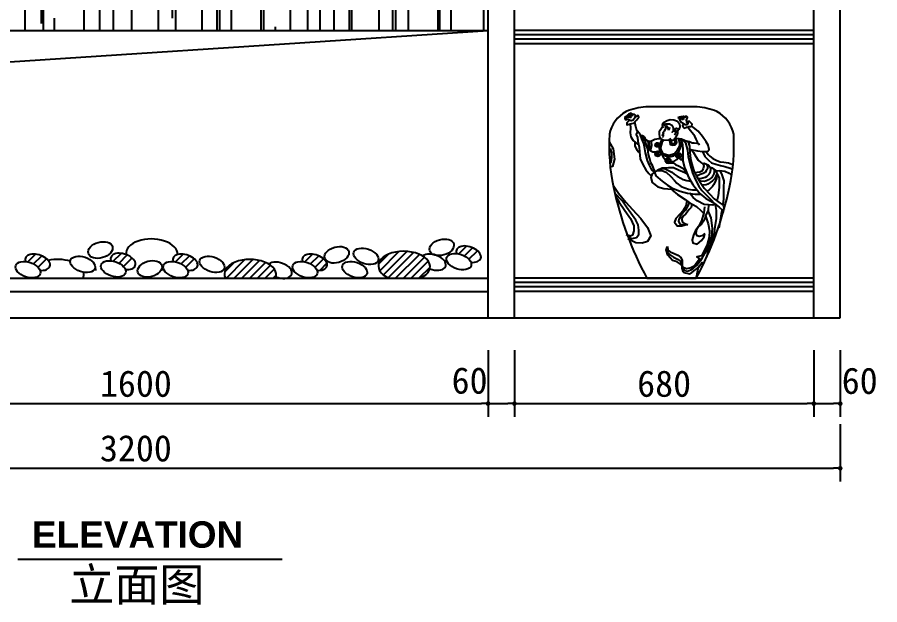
# Model space of a CAD drawing. Extents: x 493 to 4504, y 3788 to 7712.
# Drawn here: x 2207 to 4166, y 3788 to 5122 of the extents above; entities that cross this region are included whole.
import ezdxf

# ---------------------------------------------------------------- set-up
doc = ezdxf.new("R2010")
doc.units = 0
doc.header["$MEASUREMENT"] = 0
doc.layers.get('0').update_dxf_attribs({"linetype": 'CONTINUOUS'})
doc.layers.get('DEFPOINTS').update_dxf_attribs({"color": 3, "linetype": 'CONTINUOUS'})
for name, color, linetype in [('2', 2, 'CONTINUOUS'), ('3', 3, 'CONTINUOUS'), ('4', 4, 'CONTINUOUS'), ('7', 7, 'CONTINUOUS'), ('BH', 3, 'CONTINUOUS'), ('DIM', 3, 'CONTINUOUS'), ('TEXT', 3, 'CONTINUOUS')]:
    doc.layers.add(name, color=color, linetype=linetype)
doc.styles.add('HT', font='swisseb.ttf')
doc.styles.add('HZ', font='')
doc.styles.get('HZ').set_extended_font_data('仿宋_GB2312')
doc.dimstyles.get("Standard").update_dxf_attribs({"dimscale": 30, "dimtxt": 2, "dimasz": 0.5, "dimexe": 1, "dimexo": 1, "dimgap": 0.5, "dimtad": 1, "dimdec": 0, "dimtxsty": 'HZ', "dimblk1": 'DOT', "dimblk2": 'DOT', "dimsah": 1, "dimcen": 0, "dimclrd": 256, "dimclre": 256, "dimclrt": 256, "dimazin": 3, "dimtfac": 0.5, "dimtdec": 4, "dimtmove": 0, "dimatfit": 3, "dimtolj": 1, "dimtzin": 0})

# ---------------------------------------------------------------- blocks, each defined once
blk = doc.blocks.new('_DOT')
at = {"color": 0, "linetype": 'BYBLOCK'}
blk.add_line((-0.35, 0), (-1, 0), dxfattribs=at)
at = {"color": 0, "linetype": 'BYBLOCK', "const_width": 0.35}
blk.add_lwpolyline([(-0.175, 0, 1), (0.175, 0, 1)], format="xyb", close=True, dxfattribs=at)
blk = doc.blocks.new('*D21')
at = {"linetype": 'BYBLOCK', "ltscale": 100}
for p, q in [((54, 125), (54, -4.8)), ((3254, 125), (3254, -4.8)), ((69, 25.2), (3239, 25.2))]:
    blk.add_line(p, q, dxfattribs=at)
at = {"layer": 'DEFPOINTS', "color": 0, "linetype": 'BYBLOCK', "ltscale": 100}
for p in [(54, 155), (3254, 155), (3254, 25.2)]:
    blk.add_point(p, dxfattribs=at)
at = {"linetype": 'BYBLOCK', "ltscale": 100, "xscale": 15, "yscale": 15, "zscale": 15, "rotation": 180}
blk.add_blockref('_DOT', (54, 25.2), dxfattribs=at)
at = {"linetype": 'BYBLOCK', "ltscale": 100, "xscale": 15, "yscale": 15, "zscale": 15}
blk.add_blockref('_DOT', (3254, 25.2), dxfattribs=at)
at = {"linetype": 'BYBLOCK', "ltscale": 100, "insert": (1654, 70.2), "char_height": 60, "attachment_point": 5, "style": 'HZ'}
blk.add_mtext('\\A1;3200', dxfattribs=at)
blk = doc.blocks.new('*D17')
at = {"linetype": 'BYBLOCK', "ltscale": 100}
for p, q in [((854, 293), (854, 142)), ((2454, 293), (2454, 142)), ((869, 172), (2439, 172))]:
    blk.add_line(p, q, dxfattribs=at)
at = {"layer": 'DEFPOINTS', "color": 0, "linetype": 'BYBLOCK', "ltscale": 100}
for p in [(854, 323), (2454, 323), (2454, 172)]:
    blk.add_point(p, dxfattribs=at)
at = {"linetype": 'BYBLOCK', "ltscale": 100, "xscale": 15, "yscale": 15, "zscale": 15, "rotation": 180}
blk.add_blockref('_DOT', (854, 172), dxfattribs=at)
at = {"linetype": 'BYBLOCK', "ltscale": 100, "xscale": 15, "yscale": 15, "zscale": 15}
blk.add_blockref('_DOT', (2454, 172), dxfattribs=at)
at = {"linetype": 'BYBLOCK', "ltscale": 100, "insert": (1654, 217), "char_height": 60, "attachment_point": 5, "style": 'HZ'}
blk.add_mtext('\\A1;1600', dxfattribs=at)
blk = doc.blocks.new('*D19')
at = {"linetype": 'BYBLOCK', "ltscale": 100}
for p, q in [((2514, 293), (2514, 142)), ((3194, 293), (3194, 142)), ((2529, 172), (3179, 172))]:
    blk.add_line(p, q, dxfattribs=at)
at = {"layer": 'DEFPOINTS', "color": 0, "linetype": 'BYBLOCK', "ltscale": 100}
for p in [(2514, 323), (3194, 323), (3194, 172)]:
    blk.add_point(p, dxfattribs=at)
at = {"linetype": 'BYBLOCK', "ltscale": 100, "xscale": 15, "yscale": 15, "zscale": 15, "rotation": 180}
blk.add_blockref('_DOT', (2514, 172), dxfattribs=at)
at = {"linetype": 'BYBLOCK', "ltscale": 100, "xscale": 15, "yscale": 15, "zscale": 15}
blk.add_blockref('_DOT', (3194, 172), dxfattribs=at)
at = {"linetype": 'BYBLOCK', "ltscale": 100, "insert": (2854, 217), "char_height": 60, "attachment_point": 5, "style": 'HZ'}
blk.add_mtext('\\A1;680', dxfattribs=at)
blk = doc.blocks.new('4')
at = {"layer": '3'}
for points in [[(-516.8, 1060.7), (-511.6, 1059.5), (-510.5, 1052.1), (-508.2, 1050.4), (-506.4, 1053.2), (-508.7, 1056.1), (-508.7, 1061.8), (-502.4, 1067), (-497.9, 1068.1), (-497.9, 1064.7), (-501.9, 1060.7), (-502.4, 1057.8), (-503, 1052.1)], [(-491, 1072.7), (-495.6, 1072.7), (-499, 1067.5)], [(-462.4, 1054.4), (-461.2, 1065.2), (-465.8, 1069.8), (-476.7, 1072.1), (-483.5, 1072.1), (-482.4, 1068.7), (-477.2, 1066.4), (-480.1, 1063), (-484.7, 1060.7), (-487.6, 1065.2), (-486.4, 1071), (-483, 1073.8), (-484.7, 1076.7), (-488.1, 1074.4), (-493.3, 1070.4), (-493.8, 1063), (-489.3, 1057.8), (-485.8, 1055.5)], [(-516.8, 1060.7), (-517.9, 1049.8), (-516.8, 1041.8), (-508.2, 1042.4), (-497.9, 1044.6), (-492.7, 1041.2), (-491, 1036.1)], [(-452.5, 980.9), (-458.2, 996.3), (-460.5, 1012.6), (-464, 1030.1), (-453.5, 1040.6), (-444.2, 1055.7), (-447.7, 1063.9), (-459.4, 1056.9), (-464, 1052.2), (-474.5, 1039.4), (-485, 1034.7), (-495.5, 1037.1), (-507.2, 1024.3), (-508.3, 1013.8), (-489.7, 1018.5), (-481.5, 1021.9), (-463.1, 1025.6)], [(-482.4, 1050.4), (-488.7, 1055.5), (-498.4, 1052.7)], [(-317.2, 1016.3), (-310.5, 1026.8), (-291.3, 1036.4), (-275, 1042.2), (-254.8, 1041.2), (-234.7, 1034.5), (-225.1, 1020.1), (-223.2, 1003.8), (-228, 989.4), (-234.7, 979.8), (-235.6, 971.2), (-236.6, 957.8), (-247.2, 942.4), (-247.2, 939.5)], [(-233.7, 1053.4), (-227.5, 1054.7), (-222.6, 1051.1), (-216.7, 1045.2), (-213.4, 1042.9)], [(-233.7, 1053.4), (-226.9, 1047.2), (-222.9, 1039.7), (-216.1, 1028.6), (-209.5, 1025), (-201.7, 1019.4), (-193.8, 1015.8), (-183.3, 1016.5), (-178.7, 1023), (-179, 1025.1)], [(-224.2, 1057.3), (-216.1, 1059.3), (-207.5, 1058), (-203, 1054.7), (-199.4, 1050.1)], [(-224.2, 1057.3), (-221.3, 1054.1), (-214.8, 1054.4), (-210.5, 1053.4), (-207.5, 1049.2), (-205.6, 1045.2)], [(-213.4, 1042.9), (-214.4, 1046.9), (-215.4, 1052.1), (-217, 1052.8)], [(-211.8, 1058.6), (-203.3, 1060.3), (-197.4, 1059), (-193.1, 1051.1)], [(-198.9, 1046.7), (-205.1, 1045), (-208.3, 1041.4), (-210.4, 1039.7)], [(-197.4, 1059), (-192.2, 1060.6), (-187.9, 1061.3), (-182.7, 1057), (-184.3, 1050.8), (-187.6, 1044.9), (-188.9, 1038.4), (-186.6, 1028.6), (-179.3, 1025.2)], [(-170.2, 882.3), (-156.7, 879.8), (-128.2, 874.4), (-101.3, 870.6), (-74.3, 870.6), (-65.1, 882.1), (-69.7, 904.4), (-82, 922.9), (-100.5, 951.3), (-123.6, 979.7), (-149, 999), (-159, 1006.6), (-155.9, 1018.2), (-165.9, 1027.4), (-172.1, 1032.8), (-179, 1031.3), (-179, 1025.1), (-179.3, 1025.2)], [(-489.7, 1018.5), (-487.4, 996.3), (-489.7, 970.7), (-486.2, 948.6), (-474.5, 930), (-461.7, 919.5), (-444.2, 904.4)], [(-452.5, 980.9), (-453.5, 967.9), (-457.2, 961.4), (-450.7, 945.6), (-447.9, 927), (-441.3, 894.4), (-439.5, 868.3), (-435.8, 832), (-421.8, 800.3), (-405.9, 772.4), (-389.2, 751.9), (-377, 738.9)], [(-359.5, 758.7), (-373.3, 772.4), (-386.4, 796.6), (-397.5, 822.7), (-406.9, 863.6), (-412.5, 895.3), (-416.2, 913), (-427.4, 939.1), (-434.8, 958.6), (-441.3, 968.8), (-452.5, 980.9)], [(-315, 1002), (-321.9, 997), (-327.6, 987.5), (-333.2, 975.6), (-334.5, 962.4), (-332, 951), (-323.8, 938.5), (-311.8, 933.4), (-284.1, 931.5), (-269.6, 941)], [(-317.2, 1016.3), (-298, 1020.1), (-278.8, 1020.1), (-266.4, 1012.4), (-259.6, 998), (-259.6, 979.8), (-263.5, 975), (-248.1, 991.3), (-241.4, 996.1), (-232.8, 993.2), (-229.9, 990.4)], [(-317.2, 1016.3), (-316.9, 1006.4), (-313.1, 1000.7), (-309.9, 997.6)], [(-308, 1013.3), (-300.5, 1007.6), (-298, 999.5), (-301.1, 988.2), (-306.8, 979.3), (-312.4, 973.7), (-315, 971.8), (-310.6, 968.7), (-308, 968)], [(-291, 997.6), (-282.2, 997.6), (-274, 995.7)], [(-289.1, 991.3), (-282.8, 991.3), (-276.6, 990)], [(-252.9, 976.9), (-246.2, 984.6), (-242.4, 977.9), (-245.2, 969.3), (-251, 958.7)], [(-197.7, 1017.6), (-205.9, 1014.2), (-208.5, 1009.3), (-204.9, 1001.1), (-199, 996.5), (-191.5, 999.8), (-186.6, 1001.8), (-178.7, 1003.1), (-173.8, 1004.7), (-163, 1004.4), (-159, 1006.6)], [(-125.3, 913.4), (-127.9, 922.4), (-135.8, 937.4), (-142.9, 953.9), (-156.2, 971.1), (-164.7, 981.4), (-172.5, 989.8), (-179.4, 999.5), (-186.6, 1001.8)], [(-388.2, 923.2), (-397.4, 927.8), (-405.3, 932.7), (-410.2, 942), (-415.5, 949.3), (-423.8, 955.7), (-434.1, 957.1)], [(-354.7, 763.1), (-363.1, 776.1), (-368.6, 791), (-378, 809.7), (-384.5, 831.1), (-391, 855.3), (-395.7, 883.2), (-401.3, 903.7), (-408.7, 928.8), (-419.9, 947.4), (-429, 956.4)], [(-325.2, 939.1), (-338.2, 939.1), (-357.3, 935.6), (-374.7, 926.1), (-378.2, 925.2), (-383.4, 925.2), (-387, 924.7), (-389.3, 921.6), (-387.8, 913.5), (-388.6, 900.9), (-389.4, 886.2), (-389.4, 881), (-381.6, 880.1)], [(-316.4, 935.1), (-325.3, 923.6), (-331.5, 909.6), (-334.6, 889.8), (-333.1, 871.6), (-317.4, 854.4), (-300.8, 846.6), (-287.2, 844.5), (-270, 842.9), (-255.4, 847.1), (-236.7, 859.6), (-225.7, 874.2), (-219.5, 890.8), (-213.7, 902.8), (-213.7, 924.1)], [(-311.7, 928.6), (-319.5, 916.9), (-327.3, 892.6), (-325.3, 880), (-313.6, 859.5), (-279.5, 850.8), (-251.3, 859.5), (-235.7, 879), (-222, 900.4), (-222, 917.9), (-227.9, 936.4)], [(-320, 962.4), (-312.4, 958.6), (-307.4, 958.6)], [(-318.1, 961.1), (-317.5, 958.6), (-310.6, 956.1)], [(-316.9, 951.7), (-309.9, 949.8)], [(-267.3, 935.8), (-274.9, 929.9), (-277.2, 921.2), (-274.1, 907.7), (-261.4, 904.5), (-247.1, 906.5), (-241.1, 913.2), (-239.9, 921.6), (-242.3, 933.4), (-247.2, 939.5)], [(-265.8, 931.2), (-270, 925.4), (-268.3, 914.5), (-254.1, 912.8), (-247.4, 919.5), (-247.4, 925.4), (-252.4, 932.1)], [(-247.2, 939.5), (-253.2, 937.1), (-254.1, 931.2), (-259.9, 930.4), (-266.6, 930.4)], [(-245.4, 942.2), (-229.8, 941.3), (-216.2, 931.5), (-209.4, 907.2), (-206.5, 881.9), (-207.4, 856.6), (-207.4, 818.7), (-197.7, 784.6), (-189.9, 768.1), (-176, 732.4), (-153.6, 693.5), (-115.6, 644.8), (-82.5, 617.6), (-39.6, 595.2)], [(-229.8, 941.3), (-213.1, 938.3), (-192.1, 917.3), (-181.6, 877.9), (-178.9, 842.5), (-169.7, 805.8), (-155.3, 755.9), (-138.2, 717.9), (-121.1, 683.8), (-105.4, 661.5), (-79.1, 635.2), (-56.8, 612.9), (-37.1, 590.6), (-10.8, 572.2), (6.3, 555.2), (9.8, 541.9)], [(-213.1, 938.3), (-197.3, 932.4), (-178.8, 923.2), (-171.3, 899), (-169, 865.6), (-165.5, 833.4), (-158.1, 802.3), (-146.7, 767.3), (-133.5, 737.1), (-113.3, 705.3), (-92.3, 673.5), (-62, 640.9), (-38.7, 616.1), (-6.1, 592.9), (9.4, 581.2), (16.4, 560.3)], [(-188, 927.8), (-171, 923.5), (-156.8, 917.2), (-146.3, 917.9), (-130.1, 915.7), (-120.4, 911.2), (-116.6, 906.3)], [(-603.3, 923.1), (-581.3, 884.5), (-573.8, 829.3), (-584.5, 789.9), (-596.8, 785.7)], [(-597.9, 886.1), (-590.1, 863.6), (-590.1, 839.8), (-591.6, 822.2), (-594.4, 811.7), (-599.1, 808.1)], [(-465.2, 920.7), (-464, 899.7), (-453.5, 878.7), (-443.1, 867.1)], [(-394.7, 926), (-393.8, 916.7), (-394.7, 900), (-395.7, 885.1)], [(-376.4, 924.3), (-375.6, 902.7), (-381.6, 876.7), (-367.7, 868.9), (-349.5, 868)], [(-321.4, 858.8), (-315, 844.2), (-301.3, 827.7), (-297.6, 827.7)], [(-272.3, 816), (-254.9, 816.8), (-239.3, 827.2), (-231.5, 836.8)], [(-160.1, 879.4), (-148.7, 864.5), (-136.4, 844.3), (-125, 824.9), (-110, 811.8), (-99.5, 803.9), (-93.3, 794.2), (-97.7, 777.5), (-104.7, 765.2), (-116.2, 759.1), (-129.4, 757.3), (-139.9, 756.4)], [(-100.3, 870.6), (-88, 844.3), (-68.7, 823.2), (-52, 810), (-29.1, 802.1), (-3.6, 795.9), (19.3, 789.8), (47.4, 780.1), (59.7, 771.4)], [(-80.1, 866.2), (-71.3, 854.8), (-61.6, 845.1), (-45.8, 832.8), (-27.3, 823.2), (-6.2, 814.4), (14, 812.6), (39.5, 809.1), (57.1, 803), (61.5, 797.7)], [(-282.9, 808.5), (-263.7, 809.5), (-259.1, 810.4), (-245.4, 800.3), (-226.2, 792.1), (-209.7, 782.9), (-196.9, 771), (-185.9, 750.9)], [(-225.4, 833.3), (-216.7, 826.4), (-208.9, 830.7)], [(-99.5, 805.6), (-91.5, 807.4), (-80.1, 802.1), (-74, 794.2), (-74, 776.6), (-81, 766.1), (-87.2, 758.2), (-96.8, 752.9), (-112.7, 746.8), (-124.1, 742.4), (-134.6, 742.4)], [(-80.1, 802.1), (-70.4, 798.6), (-59.9, 786.3), (-57.2, 772.2), (-61.6, 754.7), (-67.8, 746.8), (-77.5, 736.2), (-87.2, 730.9), (-110.9, 723.9), (-124.1, 724.8)], [(-183, 750.2), (-208.1, 760.5), (-230.9, 770.6), (-257.3, 782.4), (-283.8, 783.3), (-318.5, 781.5), (-344, 768.7), (-371.4, 751.4), (-379.6, 731.4), (-371.4, 703.1), (-340.4, 681.2), (-309.3, 672.1), (-266.5, 667.6), (-251.9, 670.3)], [(-359.5, 758.7), (-351.3, 739.6), (-317.6, 711.3), (-288.4, 689.4), (-263.7, 673.9), (-220.8, 656.6), (-181.6, 645.7), (-140.5, 641.1), (-111.3, 641.1)], [(-344, 768.7), (-319.4, 768.7), (-296.6, 758.7), (-271.9, 735.9), (-250.9, 715), (-238.2, 700.4), (-215.4, 682.1), (-176.1, 668.5), (-155.1, 664.8), (-132.3, 663.9)], [(-321.8, 778.8), (-301.4, 777.1), (-283.5, 767.7), (-265.6, 759.2), (-252.8, 748.2), (-237.5, 738.8), (-217.9, 726.9), (-204.3, 720.9), (-185.5, 715), (-164.3, 710.7)], [(-59.9, 786.3), (-49.3, 781.9), (-38.8, 774), (-38.8, 759.9), (-41.4, 744.1), (-49.3, 732.7), (-58.1, 724.8), (-68.7, 717.8), (-80.1, 712.5), (-92.4, 709.9), (-109.1, 710.7), (-118.8, 710.7)], [(-44.1, 777.9), (-29.1, 767.8), (-24.7, 752), (-29.1, 738), (-36.6, 723), (-47.6, 712.5), (-59, 704.6), (-72.2, 694.9), (-81, 691.4), (-97.7, 688.8), (-105.6, 688.8)], [(-24.7, 752), (-25.6, 724.8), (-31.7, 712.5), (-40.5, 693.2), (-47.6, 682.6), (-53.7, 675.6), (-64.3, 665.1), (-75.7, 657.2)], [(-25.6, 767), (-8, 768.7), (19.3, 765.2), (42.1, 754.7), (56.2, 744.1)], [(-24.7, 752), (-11.7, 728.9), (-11.1, 702.9), (-11.1, 678.2), (-15, 648.2), (-17.6, 632.6), (-22.2, 610.5), (-24.8, 607.3)], [(-8, 768.7), (3.5, 745.3), (13.8, 713.3), (12.7, 676.7), (12.7, 643.5), (12.7, 613.8), (8.1, 588.6), (7, 585.2)], [(-578.5, 683.8), (-552.2, 646.3), (-512.8, 597.6), (-477.2, 558.3), (-432.2, 509.6), (-396.6, 462.8), (-379.7, 417.9), (-396.6, 386), (-424.7, 378.5), (-460.3, 380.4), (-503.1, 401.2)], [(-265.8, 665.2), (-235, 639.9), (-193.4, 612.8), (-173.5, 596.5), (-133.7, 574.8), (-110.2, 553.1), (-95.7, 538.7)], [(-499.7, 410.4), (-479.1, 402.9), (-456.6, 408.5), (-443.5, 423.5), (-443.5, 447.8), (-447.2, 475.9), (-460.3, 502.1), (-486.6, 539.6), (-509.1, 571.4), (-531.6, 603.2), (-572.6, 645.9)], [(-569.4, 630.8), (-548.5, 597.6), (-518.5, 552.7), (-488.5, 509.6), (-469.7, 470.3), (-469.7, 444.1), (-477.2, 421.6), (-488.5, 416), (-510.7, 422.8)], [(-185.1, 604.8), (-191.1, 576.1), (-204.7, 553.4), (-222.9, 533.8), (-244.1, 511.1), (-251.6, 489.9), (-238, 470.3), (-212.3, 470.3), (-194.1, 476.3), (-179, 477.8)], [(-32.8, 585.7), (-46.2, 581.8), (-69.1, 584.1), (-92, 586.3), (-129.7, 604.6), (-151.4, 624), (-160.5, 633.2), (-169.7, 645.7)], [(-173.5, 596.5), (-179.5, 577.8), (-193.4, 553.2), (-204.1, 541.8), (-219.7, 523.8), (-227, 509.9), (-229.5, 496.8), (-224.6, 482.9), (-212.3, 477.2), (-185.8, 480)], [(-158.2, 586.8), (-161.5, 570.4), (-173, 558.1), (-191, 536), (-204.9, 522.1), (-213.1, 509.1), (-208.2, 490.2), (-192.6, 482.1), (-179, 477.8)], [(-69.1, 584.1), (-71.4, 554.4), (-84, 524.7), (-90.8, 503), (-105.7, 480.2), (-121.7, 466.5)], [(-90.8, 572.6), (-94.2, 540.7), (-106.8, 497.3), (-121.7, 466.5)], [(-32.8, 585.7), (-27.2, 553.3), (-27.2, 509.7), (-33.9, 465), (-40.6, 424.7), (-52.9, 382.3), (-63, 343.1), (-63, 338.7)], [(5.3, 558.9), (-0.3, 535.4), (-4.8, 509.7), (-13.7, 458.3)], [(-84, 524.7), (-70.4, 480.9), (-63.2, 444.7), (-65, 410.4), (-75.8, 370.6), (-92.1, 336.3), (-106.6, 309.2), (-131.9, 303.8), (-119.3, 296.5), (-117.4, 291.1), (-130.1, 274.9), (-141, 260.4), (-153.6, 251.4), (-164.5, 246), (-186.5, 240.6), (-204.1, 247.7), (-218.8, 264), (-236.8, 276.7), (-263, 284.6), (-287.5, 312.8), (-296.5, 341.7), (-289.3, 359.8)], [(-71.4, 547.5), (-55.4, 513.3), (-49.7, 458.5), (-52, 411.7), (-68, 368.3), (-74.8, 329.5), (-77.2, 306.2)], [(-121.7, 466.5), (-138.6, 446.1), (-150, 420.7), (-156.6, 396.2), (-152.5, 379), (-128.8, 372.5), (-106.6, 392.1), (-91.9, 411.7), (-88.6, 428.9)], [(-88.6, 428.9), (-104.2, 416.6), (-118.1, 413.4), (-130.4, 416.6), (-134.5, 429.7), (-131.2, 453.4), (-121.7, 466.5)], [(-295.6, 344.3), (-289.4, 328.5), (-273.6, 312.7), (-257.8, 302.2), (-235.8, 291.6), (-219.9, 280.2), (-214.7, 263.5), (-197.1, 231), (-182.1, 226.6), (-164.5, 233.6), (-149.5, 243.3), (-132, 259.1), (-103.8, 294.2), (-80, 339.1), (-72.1, 368.1)], [(-289.3, 359.8), (-286.8, 340.8), (-275.4, 332), (-254.2, 321.5), (-233.1, 313.6), (-217.3, 300.4), (-211.1, 283.7), (-211.1, 267), (-212, 244.2), (-206.7, 225.7), (-201.5, 219.6), (-171.5, 212.5), (-157.5, 219.6), (-141.6, 231.9), (-124.9, 249.4), (-102, 273.2), (-119.6, 251.2), (-126.7, 238.9), (-133.7, 201.1), (-137.5, 189.7)]]:
    blk.add_lwpolyline(points, dxfattribs=at)
for centre, radius in [((-292.9, 1004.5), 3.56), ((-344.4, 906.2), 11.1), ((-344.4, 906.2), 4.6), ((-341.4, 858), 13.9), ((-341.4, 858), 5.75), ((-286.5, 821.5), 13.9), ((-229.3, 848.2), 13.9), ((-229.3, 848.2), 5.75), ((-286.5, 821.5), 5.75)]:
    blk.add_circle(centre, radius, dxfattribs=at)
at = {"layer": '4'}
blk.add_lwpolyline([(-511.8, 1085.3, 0.2199), (-601.9, 963, 0.067968), (-579.1, 679, 0.072825), (-400.2, 189.7), (-134.9, 189.7, 0.072825), (44, 679, 0.067968), (66.7, 963, 0.2199), (-23.3, 1085.3, 0.079788), (-129.4, 1111), (-405.7, 1111)], format="xyb", dxfattribs=at)
blk.add_arc((-378.5, 767.8), 344.3, 94.5321, 112.7796, dxfattribs=at)
blk = doc.blocks.new('*D18')
at = {"linetype": 'BYBLOCK', "ltscale": 100}
for p, q in [((2454, 293), (2454, 142)), ((2514, 293), (2514, 142)), ((2469, 172), (2499, 172))]:
    blk.add_line(p, q, dxfattribs=at)
at = {"layer": 'DEFPOINTS', "color": 0, "linetype": 'BYBLOCK', "ltscale": 100}
for p in [(2454, 323), (2514, 323), (2514, 172)]:
    blk.add_point(p, dxfattribs=at)
at = {"linetype": 'BYBLOCK', "ltscale": 100, "xscale": 15, "yscale": 15, "zscale": 15, "rotation": 180}
blk.add_blockref('_DOT', (2454, 172), dxfattribs=at)
at = {"linetype": 'BYBLOCK', "ltscale": 100, "xscale": 15, "yscale": 15, "zscale": 15}
blk.add_blockref('_DOT', (2514, 172), dxfattribs=at)
at = {"linetype": 'BYBLOCK', "ltscale": 100, "insert": (2412.1, 224), "char_height": 60, "attachment_point": 5, "style": 'HZ'}
blk.add_mtext('\\A1;60', dxfattribs=at)
blk = doc.blocks.new('*D20')
at = {"linetype": 'BYBLOCK', "ltscale": 100}
for p, q in [((3194, 293), (3194, 142)), ((3254, 293), (3254, 142)), ((3209, 172), (3239, 172))]:
    blk.add_line(p, q, dxfattribs=at)
at = {"layer": 'DEFPOINTS', "color": 0, "linetype": 'BYBLOCK', "ltscale": 100}
for p in [(3194, 323), (3254, 323), (3254, 172)]:
    blk.add_point(p, dxfattribs=at)
at = {"linetype": 'BYBLOCK', "ltscale": 100, "xscale": 15, "yscale": 15, "zscale": 15, "rotation": 180}
blk.add_blockref('_DOT', (3194, 172), dxfattribs=at)
at = {"linetype": 'BYBLOCK', "ltscale": 100, "xscale": 15, "yscale": 15, "zscale": 15}
blk.add_blockref('_DOT', (3254, 172), dxfattribs=at)
at = {"linetype": 'BYBLOCK', "ltscale": 100, "insert": (3298.3, 223.5), "char_height": 60, "attachment_point": 5, "style": 'HZ'}
blk.add_mtext('\\A1;60', dxfattribs=at)

msp = doc.modelspace()

# ---------------------------------------------------------------- hatches: boundary and pattern name
at = {"layer": 'BH', "ltscale": 100}
h = msp.add_hatch(dxfattribs=at)
h.set_pattern_fill('AR-RROOF', color=256, scale=100, angle=90, style=0)
h.set_pattern_definition([(90, (-6333.72, 4189.9), (-100, 220), [1500, -200, 500, -100]), (90, (-6383.72, 4322.9), (-133, -100), [300, -33, 600, -75]), (90, (-6418.72, 4239.896), (-67, 520), [800, -140, 400, -100])])
h.paths.add_polyline_path([(1676, 5152.2), (1676, 5092.2), (3276, 5092.2), (3276, 5152.2)])

# ---------------------------------------------------------------- linework, layer by layer
at = {"layer": '2', "color": 1}
msp.add_line((876, 4439.7), (4076, 4439.7), dxfattribs=at)
at = {"layer": '3'}
for p, q in [((4016, 5082.2), (3336, 5082.2)), ((4016, 5072.2), (3336, 5072.2)), ((2680.1, 4549.7), (2676.1, 4549.7)), ((2832.9, 4549.7), (2827.8, 4549.7)), ((4016, 4519.7), (3336, 4519.7)), ((4016, 4509.7), (3336, 4509.7))]:
    msp.add_line(p, q, dxfattribs=at)
at = {"layer": '3', "ltscale": 100}
msp.add_lwpolyline([(1676, 4529.7), (1887.5, 5001.5), (3276, 5092.2)], dxfattribs=at)
at = {"layer": '4'}
for p, q in [((3276, 4439.7), (3276, 6839.7)), ((3336, 4439.7), (3336, 6839.7)), ((4016, 4439.7), (4016, 6839.7)), ((4076, 4439.7), (4076, 6839.7)), ((1676, 5092.2), (3276, 5092.2)), ((1676, 4529.7), (3276, 4529.7))]:
    msp.add_line(p, q, dxfattribs=at)
at = {"layer": '7'}
for p, q in [((4016, 5092.2), (3336, 5092.2)), ((4016, 5062.2), (3336, 5062.2)), ((4016, 4529.7), (3336, 4529.7)), ((1676, 4499.7), (3276, 4499.7)), ((4016, 4499.7), (3336, 4499.7))]:
    msp.add_line(p, q, dxfattribs=at)
at = {"layer": 'BH'}
for p, q in [((2424.7, 4568.4), (2442.3, 4586)), ((3029.9, 4546.6), (3073.4, 4590.1)), ((3038.2, 4537.3), (3091.4, 4590.5)), ((3049.2, 4530.6), (3106.8, 4588.1)), ((3209.5, 4584.9), (3227.1, 4602.5)), ((3222.5, 4580.2), (3241, 4598.8)), ((3232.6, 4572.7), (3252, 4592.1)), ((2230.6, 4566.6), (2248.2, 4584.2)), ((2243.6, 4561.9), (2262.2, 4580.5)), ((2253.7, 4554.4), (2273.1, 4573.8)), ((2437.7, 4563.7), (2456.2, 4582.3)), ((2447.8, 4556.2), (2467.2, 4575.6)), ((2566, 4566.6), (2583.6, 4584.2)), ((2579, 4561.9), (2597.6, 4580.5)), ((2589.2, 4554.4), (2608.6, 4573.8)), ((2678.2, 4544), (2700, 4565.8)), ((2681.6, 4529.7), (2723.7, 4571.8)), ((2699.3, 4529.7), (2741.8, 4572.2)), ((2717, 4529.7), (2757.1, 4569.8)), ((2734.7, 4529.7), (2770.4, 4565.5)), ((2859.9, 4566.6), (2877.5, 4584.2)), ((2872.9, 4561.9), (2891.5, 4580.5)), ((2883, 4554.4), (2902.5, 4573.8)), ((3027.9, 4562.3), (3049.7, 4584.1)), ((3066, 4529.7), (3120.1, 4583.8)), ((3083.7, 4529.7), (3131.4, 4577.4)), ((3101.4, 4529.7), (3140.2, 4568.5)), ((2752.4, 4529.7), (2781.7, 4559.1)), ((2770, 4529.7), (2790.5, 4550.2)), ((2893.7, 4547.4), (2909.9, 4563.5)), ((3119.1, 4529.7), (3144.2, 4554.9)), ((2787.7, 4529.7), (2794.5, 4536.5))]:
    msp.add_line(p, q, dxfattribs=at)
for points in [[(3025.8, 4568), (3029.8, 4568)], [(3177.5, 4568), (3182.6, 4568)], [(2382.3, 4549.7), (2386.3, 4549.7)], [(2534, 4549.7), (2539.1, 4549.7)]]:
    msp.add_lwpolyline(points, dxfattribs=at)
at = {"layer": 'BH', "ltscale": 100}
for centre in [(2395.5, 4593.6), (3170.8, 4599.7), (2932.4, 4582.7), (2507.7, 4550.7)]:
    msp.add_ellipse(centre, major_axis=(-27.3, -7.6), ratio=0.63418, dxfattribs=at)
at = {"layer": 'BH'}
for centre, major_axis, start_param, end_param in [((2512.2, 4584.7), (58.7, -1.1), 6.279741, 9.499854), ((2252.8, 4565.9), (-27.8, 9.3), 1.95355, 6.725029), ((2446.9, 4567.7), (-27.8, 9.3), 1.95355, 6.725029), ((2588.2, 4565.9), (-27.8, 9.3), 1.95355, 6.725029), ((2882.1, 4565.9), (-27.8, 9.3), 1.95355, 6.725029), ((3085.5, 4556.8), (58.7, -1.1), 5.39467, 10.378647), ((3151.9, 4566), (-27.8, 9.3), 1.463646, 5.948342), ((3231.7, 4584.2), (-27.8, 9.3), 1.95355, 6.725029), ((2299.2, 4538.4), (58.7, -1.1), 7.369117, 8.256147), ((2735.9, 4538.4), (58.7, -1.1), 6.056003, 9.717313), ((2802.2, 4547.7), (-27.8, 9.3), 1.463646, 5.948342), ((2299.2, 4538.4), (58.7, -1.1), 6.056003, 6.452671)]:
    msp.add_ellipse(centre, major_axis=major_axis, ratio=0.578229, start_param=start_param, end_param=end_param, dxfattribs=at)
for centre in [(2998.8, 4579.3), (3209.7, 4567.3), (2230.8, 4549), (2355.4, 4561), (2424.8, 4550.8), (2566.3, 4549), (2649.2, 4561), (2860.1, 4549), (2973.3, 4549)]:
    msp.add_ellipse(centre, major_axis=(-27.8, 9.3), ratio=0.578229, dxfattribs=at)
at = {"layer": 'TEXT', "color": 6}
msp.add_line((2208.2, 3891.6), (2808.2, 3891.6), dxfattribs=at)

# ---------------------------------------------------------------- block references
at = {"layer": '3', "xscale": 0.4224000000000001, "yscale": 0.4224000000000001, "zscale": 0.4224000000000001}
msp.add_blockref('4', (3805.8, 4449.6), dxfattribs=at)

# ---------------------------------------------------------------- texts
at = {"layer": 'TEXT', "linetype": 'BYBLOCK'}
for s, height, style, p in [('ELEVATION', 60, 'HT', (2240.1, 3917.4)), ('立面图', 75, 'HZ', (2324.8, 3796.2))]:
    msp.add_text(s, height=height, dxfattribs=dict(at, style=style)).set_placement(p)

# ---------------------------------------------------------------- dimensions: what is measured, and where the dimension line sits
at = {"layer": 'DIM'}
for base, p1, p2, picture, middle in [((3276, 4244.8), (1676, 4395.8), (3276, 4395.8), '*D17', (2476, 4289.8)), ((4016, 4244.8), (3336, 4395.8), (4016, 4395.8), '*D19', (3676, 4289.8)), ((4076, 4098.1), (876, 4227.9), (4076, 4227.9), '*D21', (2476, 4143.1))]:
    dim = msp.add_linear_dim(base=base, p1=p1, p2=p2, dimstyle='STANDARD', override={"dimscale": 30, "dimtxt": 2, "dimasz": 0.5, "dimexe": 1, "dimexo": 1, "dimgap": 0.5, "dimtad": 1, "dimtih": 0, "dimtoh": 0, "dimdec": 0, "dimzin": 8, "dimtxsty": 'HZ', "dimblk1": 'DOT', "dimblk2": 'DOT', "dimsah": 1, "dimcen": 0, "dimclrd": 256, "dimclre": 256, "dimclrt": 256, "dimtfac": 0.5, "dimtofl": 1}, dxfattribs=at)
    dim.commit()
    dim.dimension.update_dxf_attribs({"geometry": picture, "text_midpoint": middle, "insert": (822, 4072.8)})
for base, p1, p2, picture, middle in [((3336, 4244.8), (3276, 4395.8), (3336, 4395.8), '*D18', (3234.1, 4296.8)), ((4076, 4244.8), (4016, 4395.8), (4076, 4395.8), '*D20', (4120.4, 4296.3))]:
    dim = msp.add_linear_dim(base=base, p1=p1, p2=p2, dimstyle='STANDARD', override={"dimscale": 30, "dimtxt": 2, "dimasz": 0.5, "dimexe": 1, "dimexo": 1, "dimgap": 0.5, "dimtad": 1, "dimtih": 0, "dimtoh": 0, "dimdec": 0, "dimzin": 8, "dimtxsty": 'HZ', "dimblk1": 'DOT', "dimblk2": 'DOT', "dimsah": 1, "dimcen": 0, "dimclrd": 256, "dimclre": 256, "dimclrt": 256, "dimtfac": 0.5, "dimtofl": 1}, dxfattribs=at)
    dim.commit()
    dim.dimension.update_dxf_attribs({"geometry": picture, "text_midpoint": middle, "dimtype": 128, "insert": (822, 4072.8)})

doc.saveas('drawing.dxf')
